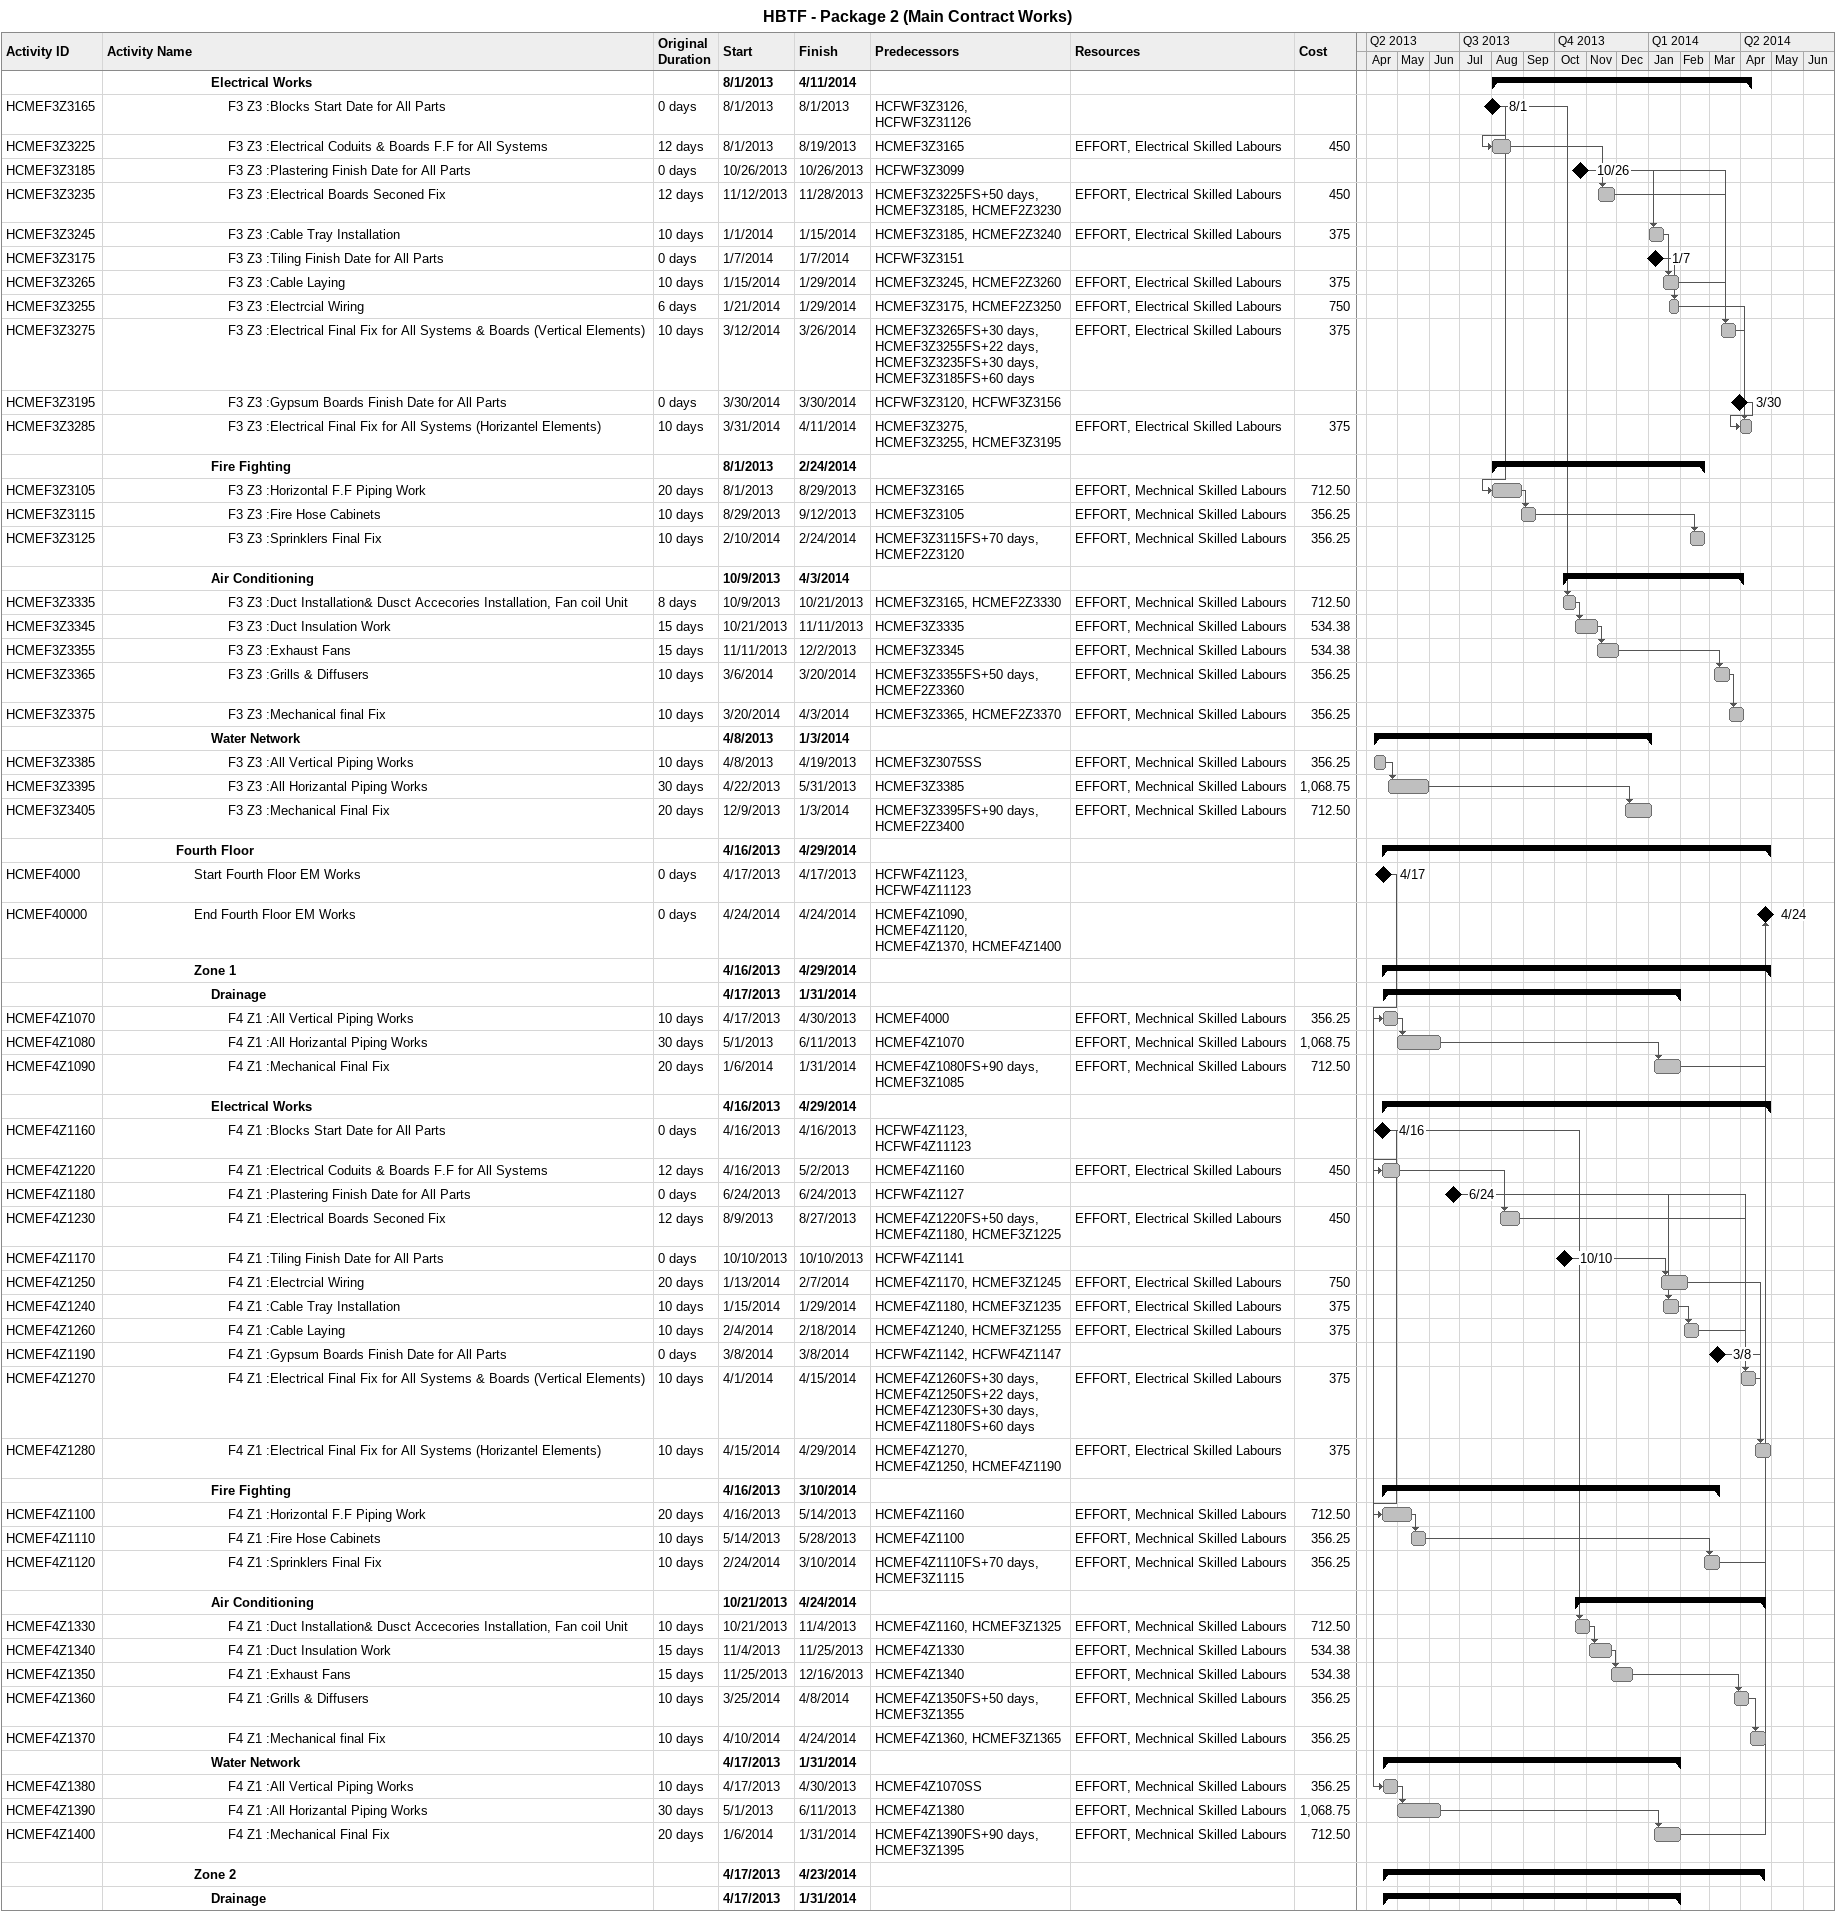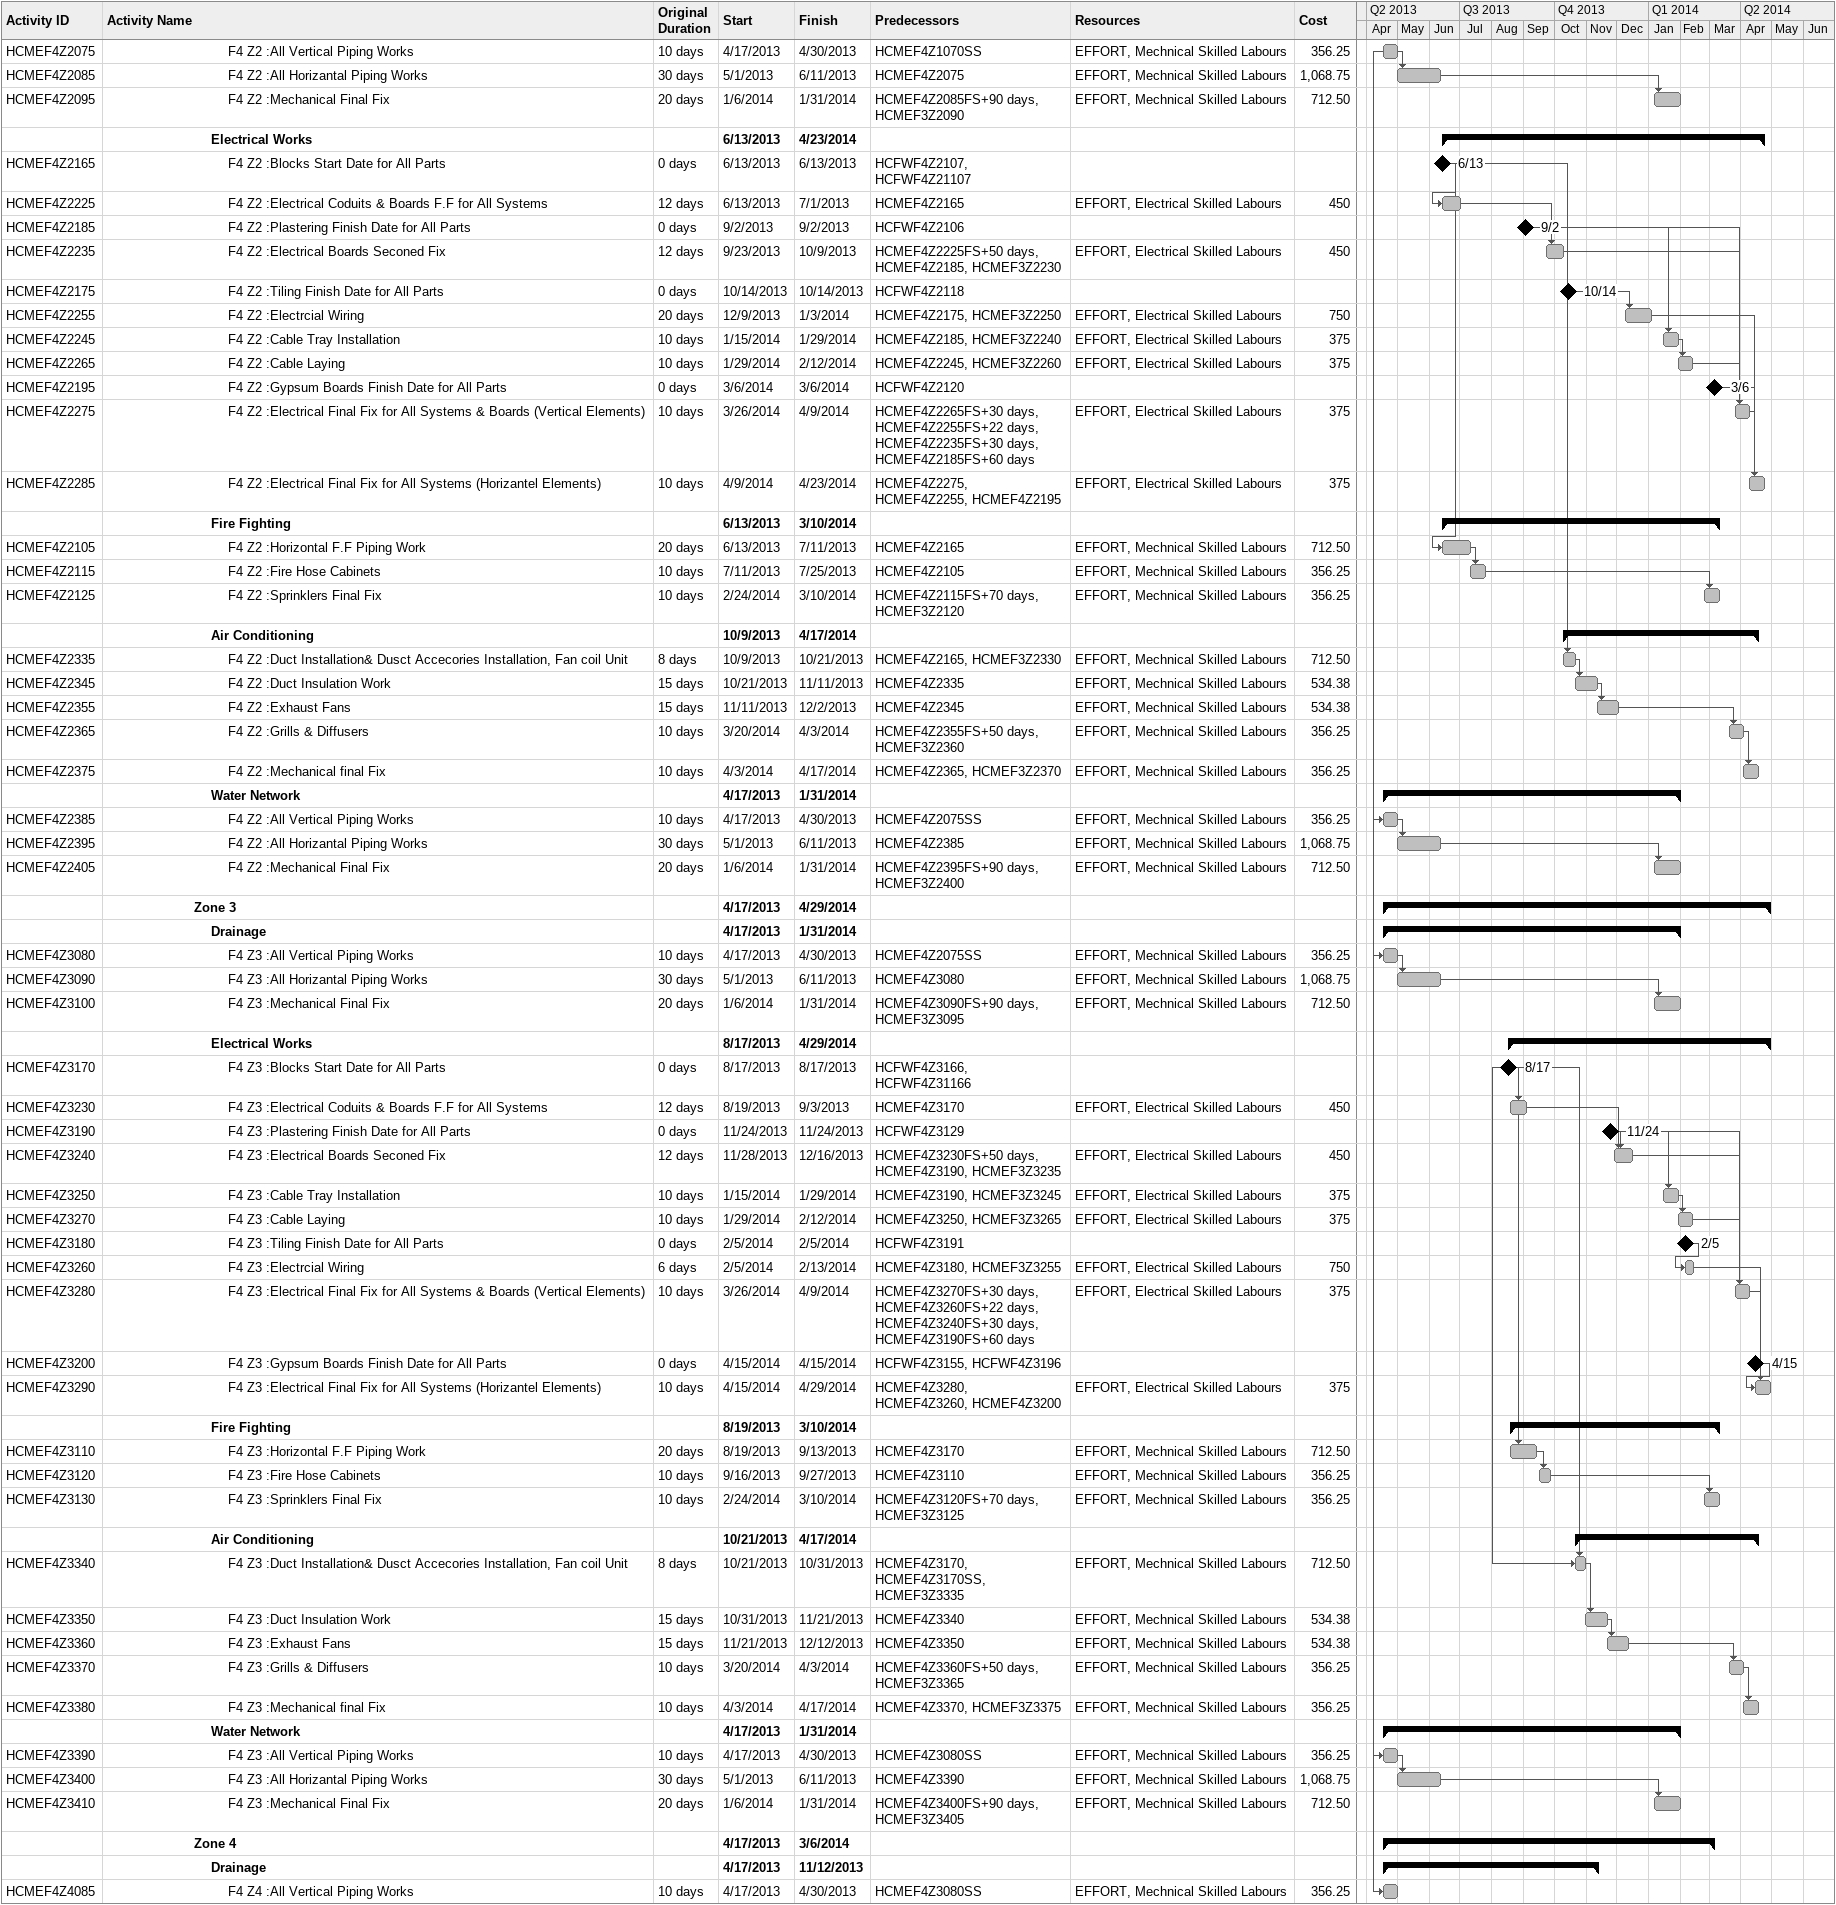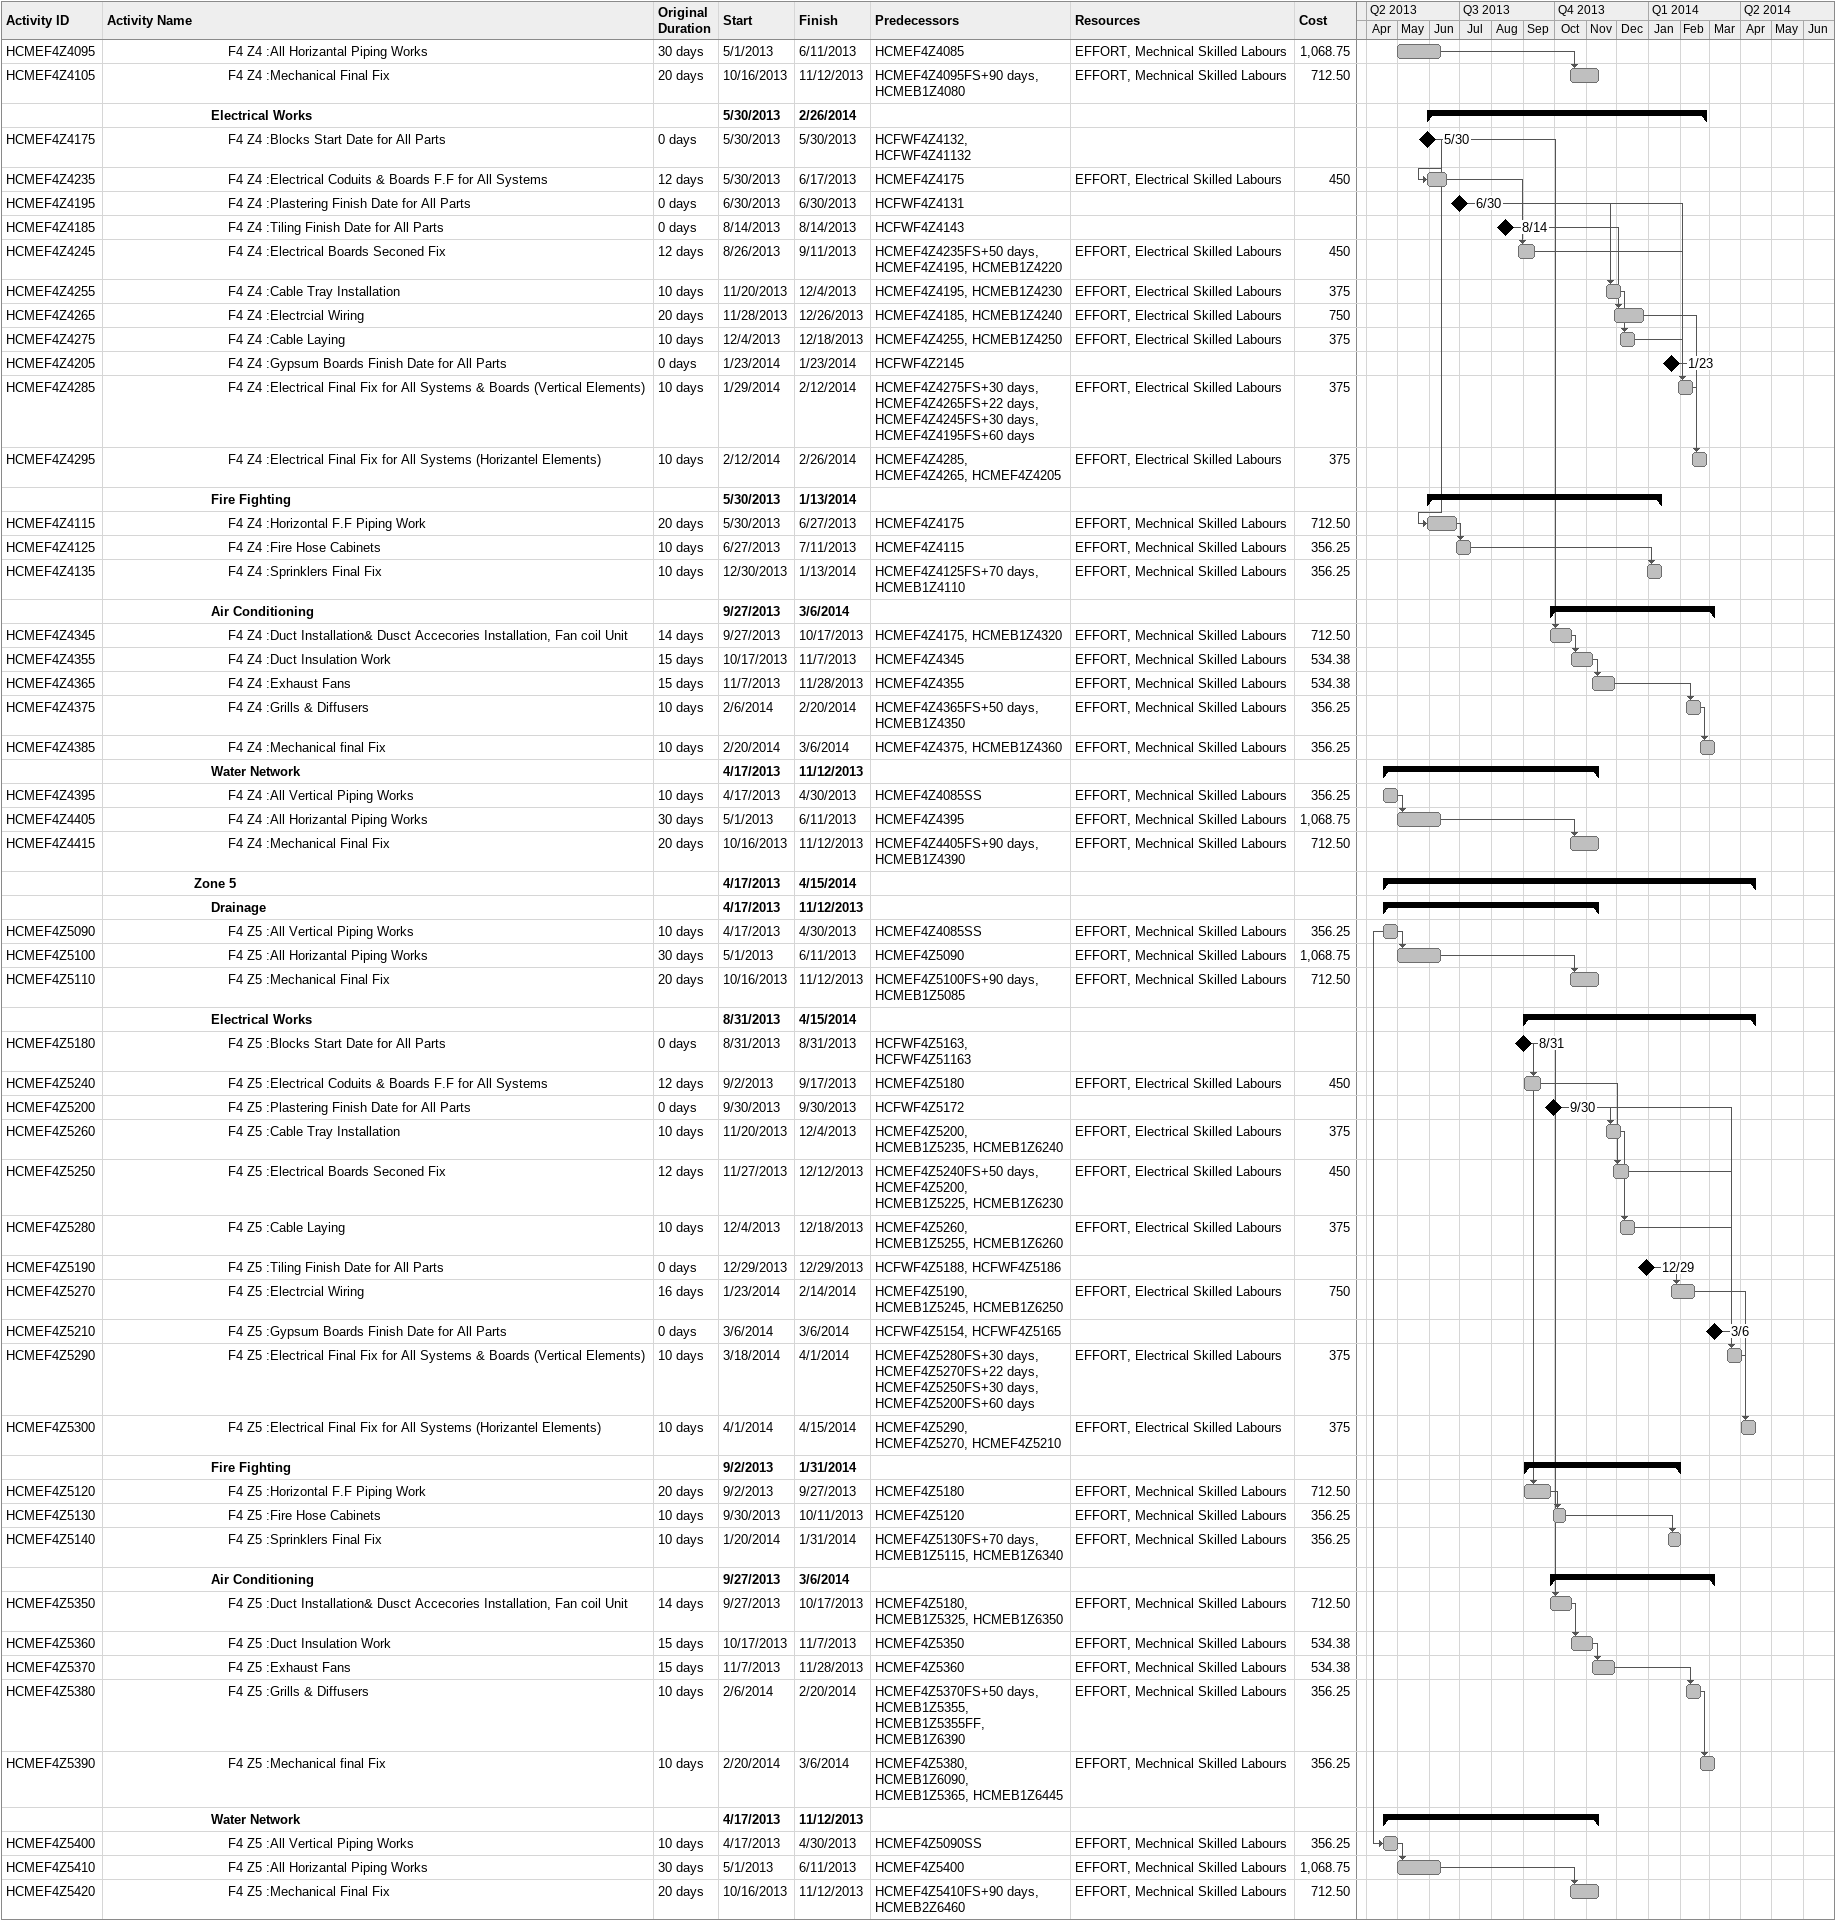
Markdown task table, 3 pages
HBTF - Package 2 (Main Contract Works)

| ID | Level | Task | Original duration | Start | Finish | Predecessors | Resources | Cost |
|---|---|---|---|---|---|---|---|---|
|  | 7 | **Electrical Works** |  | 2013-08-01 | 2014-04-11 |  |  |  |
| HCMEF3Z3165 | 8 | F3 Z3 :Blocks Start Date for All Parts | 0d | 2013-08-01 | 2013-08-01 | HCFWF3Z3126, HCFWF3Z31126 |  |  |
| HCMEF3Z3225 | 8 | F3 Z3 :Electrical Coduits & Boards F.F for All Systems | 12d | 2013-08-01 | 2013-08-19 | HCMEF3Z3165 | EFFORT, Electrical Skilled Labours | 450 |
| HCMEF3Z3185 | 8 | F3 Z3 :Plastering Finish Date for All Parts | 0d | 2013-10-26 | 2013-10-26 | HCFWF3Z3099 |  |  |
| HCMEF3Z3235 | 8 | F3 Z3 :Electrical Boards Seconed Fix | 12d | 2013-11-12 | 2013-11-28 | HCMEF3Z3225FS+50d, HCMEF3Z3185, HCMEF2Z3230 | EFFORT, Electrical Skilled Labours | 450 |
| HCMEF3Z3245 | 8 | F3 Z3 :Cable Tray Installation | 10d | 2014-01-01 | 2014-01-15 | HCMEF3Z3185, HCMEF2Z3240 | EFFORT, Electrical Skilled Labours | 375 |
| HCMEF3Z3175 | 8 | F3 Z3 :Tiling Finish Date for All Parts | 0d | 2014-01-07 | 2014-01-07 | HCFWF3Z3151 |  |  |
| HCMEF3Z3265 | 8 | F3 Z3 :Cable Laying | 10d | 2014-01-15 | 2014-01-29 | HCMEF3Z3245, HCMEF2Z3260 | EFFORT, Electrical Skilled Labours | 375 |
| HCMEF3Z3255 | 8 | F3 Z3 :Electrcial Wiring | 6d | 2014-01-21 | 2014-01-29 | HCMEF3Z3175, HCMEF2Z3250 | EFFORT, Electrical Skilled Labours | 750 |
| HCMEF3Z3275 | 8 | F3 Z3 :Electrical Final Fix for All Systems & Boards (Vertical Elements) | 10d | 2014-03-12 | 2014-03-26 | HCMEF3Z3265FS+30d, HCMEF3Z3255FS+22d, HCMEF3Z3235FS+30d, HCMEF3Z3185FS+60d | EFFORT, Electrical Skilled Labours | 375 |
| HCMEF3Z3195 | 8 | F3 Z3 :Gypsum Boards Finish Date for All Parts | 0d | 2014-03-30 | 2014-03-30 | HCFWF3Z3120, HCFWF3Z3156 |  |  |
| HCMEF3Z3285 | 8 | F3 Z3 :Electrical Final Fix for All Systems (Horizantel Elements) | 10d | 2014-03-31 | 2014-04-11 | HCMEF3Z3275, HCMEF3Z3255, HCMEF3Z3195 | EFFORT, Electrical Skilled Labours | 375 |
|  | 7 | **Fire Fighting** |  | 2013-08-01 | 2014-02-24 |  |  |  |
| HCMEF3Z3105 | 8 | F3 Z3 :Horizontal F.F Piping Work | 20d | 2013-08-01 | 2013-08-29 | HCMEF3Z3165 | EFFORT, Mechnical Skilled Labours | 712.50 |
| HCMEF3Z3115 | 8 | F3 Z3 :Fire Hose Cabinets | 10d | 2013-08-29 | 2013-09-12 | HCMEF3Z3105 | EFFORT, Mechnical Skilled Labours | 356.25 |
| HCMEF3Z3125 | 8 | F3 Z3 :Sprinklers Final Fix | 10d | 2014-02-10 | 2014-02-24 | HCMEF3Z3115FS+70d, HCMEF2Z3120 | EFFORT, Mechnical Skilled Labours | 356.25 |
|  | 7 | **Air Conditioning** |  | 2013-10-09 | 2014-04-03 |  |  |  |
| HCMEF3Z3335 | 8 | F3 Z3 :Duct Installation& Dusct Accecories Installation, Fan coil Unit | 8d | 2013-10-09 | 2013-10-21 | HCMEF3Z3165, HCMEF2Z3330 | EFFORT, Mechnical Skilled Labours | 712.50 |
| HCMEF3Z3345 | 8 | F3 Z3 :Duct Insulation Work | 15d | 2013-10-21 | 2013-11-11 | HCMEF3Z3335 | EFFORT, Mechnical Skilled Labours | 534.38 |
| HCMEF3Z3355 | 8 | F3 Z3 :Exhaust Fans | 15d | 2013-11-11 | 2013-12-02 | HCMEF3Z3345 | EFFORT, Mechnical Skilled Labours | 534.38 |
| HCMEF3Z3365 | 8 | F3 Z3 :Grills & Diffusers | 10d | 2014-03-06 | 2014-03-20 | HCMEF3Z3355FS+50d, HCMEF2Z3360 | EFFORT, Mechnical Skilled Labours | 356.25 |
| HCMEF3Z3375 | 8 | F3 Z3 :Mechanical final Fix | 10d | 2014-03-20 | 2014-04-03 | HCMEF3Z3365, HCMEF2Z3370 | EFFORT, Mechnical Skilled Labours | 356.25 |
|  | 7 | **Water Network** |  | 2013-04-08 | 2014-01-03 |  |  |  |
| HCMEF3Z3385 | 8 | F3 Z3 :All Vertical Piping Works | 10d | 2013-04-08 | 2013-04-19 | HCMEF3Z3075SS | EFFORT, Mechnical Skilled Labours | 356.25 |
| HCMEF3Z3395 | 8 | F3 Z3 :All Horizantal Piping Works | 30d | 2013-04-22 | 2013-05-31 | HCMEF3Z3385 | EFFORT, Mechnical Skilled Labours | 1068.75 |
| HCMEF3Z3405 | 8 | F3 Z3 :Mechanical Final Fix | 20d | 2013-12-09 | 2014-01-03 | HCMEF3Z3395FS+90d, HCMEF2Z3400 | EFFORT, Mechnical Skilled Labours | 712.50 |
|  | 5 | **Fourth Floor** |  | 2013-04-16 | 2014-04-29 |  |  |  |
| HCMEF4000 | 6 | Start Fourth Floor EM Works | 0d | 2013-04-17 | 2013-04-17 | HCFWF4Z1123, HCFWF4Z11123 |  |  |
| HCMEF40000 | 6 | End Fourth Floor EM Works | 0d | 2014-04-24 | 2014-04-24 | HCMEF4Z1090, HCMEF4Z1120, HCMEF4Z1370, HCMEF4Z1400 |  |  |
|  | 6 | **Zone 1** |  | 2013-04-16 | 2014-04-29 |  |  |  |
|  | 7 | **Drainage** |  | 2013-04-17 | 2014-01-31 |  |  |  |
| HCMEF4Z1070 | 8 | F4 Z1 :All Vertical Piping Works | 10d | 2013-04-17 | 2013-04-30 | HCMEF4000 | EFFORT, Mechnical Skilled Labours | 356.25 |
| HCMEF4Z1080 | 8 | F4 Z1 :All Horizantal Piping Works | 30d | 2013-05-01 | 2013-06-11 | HCMEF4Z1070 | EFFORT, Mechnical Skilled Labours | 1068.75 |
| HCMEF4Z1090 | 8 | F4 Z1 :Mechanical Final Fix | 20d | 2014-01-06 | 2014-01-31 | HCMEF4Z1080FS+90d, HCMEF3Z1085 | EFFORT, Mechnical Skilled Labours | 712.50 |
|  | 7 | **Electrical Works** |  | 2013-04-16 | 2014-04-29 |  |  |  |
| HCMEF4Z1160 | 8 | F4 Z1 :Blocks Start Date for All Parts | 0d | 2013-04-16 | 2013-04-16 | HCFWF4Z1123, HCFWF4Z11123 |  |  |
| HCMEF4Z1220 | 8 | F4 Z1 :Electrical Coduits & Boards F.F for All Systems | 12d | 2013-04-16 | 2013-05-02 | HCMEF4Z1160 | EFFORT, Electrical Skilled Labours | 450 |
| HCMEF4Z1180 | 8 | F4 Z1 :Plastering Finish Date for All Parts | 0d | 2013-06-24 | 2013-06-24 | HCFWF4Z1127 |  |  |
| HCMEF4Z1230 | 8 | F4 Z1 :Electrical Boards Seconed Fix | 12d | 2013-08-09 | 2013-08-27 | HCMEF4Z1220FS+50d, HCMEF4Z1180, HCMEF3Z1225 | EFFORT, Electrical Skilled Labours | 450 |
| HCMEF4Z1170 | 8 | F4 Z1 :Tiling Finish Date for All Parts | 0d | 2013-10-10 | 2013-10-10 | HCFWF4Z1141 |  |  |
| HCMEF4Z1250 | 8 | F4 Z1 :Electrcial Wiring | 20d | 2014-01-13 | 2014-02-07 | HCMEF4Z1170, HCMEF3Z1245 | EFFORT, Electrical Skilled Labours | 750 |
| HCMEF4Z1240 | 8 | F4 Z1 :Cable Tray Installation | 10d | 2014-01-15 | 2014-01-29 | HCMEF4Z1180, HCMEF3Z1235 | EFFORT, Electrical Skilled Labours | 375 |
| HCMEF4Z1260 | 8 | F4 Z1 :Cable Laying | 10d | 2014-02-04 | 2014-02-18 | HCMEF4Z1240, HCMEF3Z1255 | EFFORT, Electrical Skilled Labours | 375 |
| HCMEF4Z1190 | 8 | F4 Z1 :Gypsum Boards Finish Date for All Parts | 0d | 2014-03-08 | 2014-03-08 | HCFWF4Z1142, HCFWF4Z1147 |  |  |
| HCMEF4Z1270 | 8 | F4 Z1 :Electrical Final Fix for All Systems & Boards (Vertical Elements) | 10d | 2014-04-01 | 2014-04-15 | HCMEF4Z1260FS+30d, HCMEF4Z1250FS+22d, HCMEF4Z1230FS+30d, HCMEF4Z1180FS+60d | EFFORT, Electrical Skilled Labours | 375 |
| HCMEF4Z1280 | 8 | F4 Z1 :Electrical Final Fix for All Systems (Horizantel Elements) | 10d | 2014-04-15 | 2014-04-29 | HCMEF4Z1270, HCMEF4Z1250, HCMEF4Z1190 | EFFORT, Electrical Skilled Labours | 375 |
|  | 7 | **Fire Fighting** |  | 2013-04-16 | 2014-03-10 |  |  |  |
| HCMEF4Z1100 | 8 | F4 Z1 :Horizontal F.F Piping Work | 20d | 2013-04-16 | 2013-05-14 | HCMEF4Z1160 | EFFORT, Mechnical Skilled Labours | 712.50 |
| HCMEF4Z1110 | 8 | F4 Z1 :Fire Hose Cabinets | 10d | 2013-05-14 | 2013-05-28 | HCMEF4Z1100 | EFFORT, Mechnical Skilled Labours | 356.25 |
| HCMEF4Z1120 | 8 | F4 Z1 :Sprinklers Final Fix | 10d | 2014-02-24 | 2014-03-10 | HCMEF4Z1110FS+70d, HCMEF3Z1115 | EFFORT, Mechnical Skilled Labours | 356.25 |
|  | 7 | **Air Conditioning** |  | 2013-10-21 | 2014-04-24 |  |  |  |
| HCMEF4Z1330 | 8 | F4 Z1 :Duct Installation& Dusct Accecories Installation, Fan coil Unit | 10d | 2013-10-21 | 2013-11-04 | HCMEF4Z1160, HCMEF3Z1325 | EFFORT, Mechnical Skilled Labours | 712.50 |
| HCMEF4Z1340 | 8 | F4 Z1 :Duct Insulation Work | 15d | 2013-11-04 | 2013-11-25 | HCMEF4Z1330 | EFFORT, Mechnical Skilled Labours | 534.38 |
| HCMEF4Z1350 | 8 | F4 Z1 :Exhaust Fans | 15d | 2013-11-25 | 2013-12-16 | HCMEF4Z1340 | EFFORT, Mechnical Skilled Labours | 534.38 |
| HCMEF4Z1360 | 8 | F4 Z1 :Grills & Diffusers | 10d | 2014-03-25 | 2014-04-08 | HCMEF4Z1350FS+50d, HCMEF3Z1355 | EFFORT, Mechnical Skilled Labours | 356.25 |
| HCMEF4Z1370 | 8 | F4 Z1 :Mechanical final Fix | 10d | 2014-04-10 | 2014-04-24 | HCMEF4Z1360, HCMEF3Z1365 | EFFORT, Mechnical Skilled Labours | 356.25 |
|  | 7 | **Water Network** |  | 2013-04-17 | 2014-01-31 |  |  |  |
| HCMEF4Z1380 | 8 | F4 Z1 :All Vertical Piping Works | 10d | 2013-04-17 | 2013-04-30 | HCMEF4Z1070SS | EFFORT, Mechnical Skilled Labours | 356.25 |
| HCMEF4Z1390 | 8 | F4 Z1 :All Horizantal Piping Works | 30d | 2013-05-01 | 2013-06-11 | HCMEF4Z1380 | EFFORT, Mechnical Skilled Labours | 1068.75 |
| HCMEF4Z1400 | 8 | F4 Z1 :Mechanical Final Fix | 20d | 2014-01-06 | 2014-01-31 | HCMEF4Z1390FS+90d, HCMEF3Z1395 | EFFORT, Mechnical Skilled Labours | 712.50 |
|  | 6 | **Zone 2** |  | 2013-04-17 | 2014-04-23 |  |  |  |
|  | 7 | **Drainage** |  | 2013-04-17 | 2014-01-31 |  |  |  |
| HCMEF4Z2075 | 8 | F4 Z2 :All Vertical Piping Works | 10d | 2013-04-17 | 2013-04-30 | HCMEF4Z1070SS | EFFORT, Mechnical Skilled Labours | 356.25 |
| HCMEF4Z2085 | 8 | F4 Z2 :All Horizantal Piping Works | 30d | 2013-05-01 | 2013-06-11 | HCMEF4Z2075 | EFFORT, Mechnical Skilled Labours | 1068.75 |
| HCMEF4Z2095 | 8 | F4 Z2 :Mechanical Final Fix | 20d | 2014-01-06 | 2014-01-31 | HCMEF4Z2085FS+90d, HCMEF3Z2090 | EFFORT, Mechnical Skilled Labours | 712.50 |
|  | 7 | **Electrical Works** |  | 2013-06-13 | 2014-04-23 |  |  |  |
| HCMEF4Z2165 | 8 | F4 Z2 :Blocks Start Date for All Parts | 0d | 2013-06-13 | 2013-06-13 | HCFWF4Z2107, HCFWF4Z21107 |  |  |
| HCMEF4Z2225 | 8 | F4 Z2 :Electrical Coduits & Boards F.F for All Systems | 12d | 2013-06-13 | 2013-07-01 | HCMEF4Z2165 | EFFORT, Electrical Skilled Labours | 450 |
| HCMEF4Z2185 | 8 | F4 Z2 :Plastering Finish Date for All Parts | 0d | 2013-09-02 | 2013-09-02 | HCFWF4Z2106 |  |  |
| HCMEF4Z2235 | 8 | F4 Z2 :Electrical Boards Seconed Fix | 12d | 2013-09-23 | 2013-10-09 | HCMEF4Z2225FS+50d, HCMEF4Z2185, HCMEF3Z2230 | EFFORT, Electrical Skilled Labours | 450 |
| HCMEF4Z2175 | 8 | F4 Z2 :Tiling Finish Date for All Parts | 0d | 2013-10-14 | 2013-10-14 | HCFWF4Z2118 |  |  |
| HCMEF4Z2255 | 8 | F4 Z2 :Electrcial Wiring | 20d | 2013-12-09 | 2014-01-03 | HCMEF4Z2175, HCMEF3Z2250 | EFFORT, Electrical Skilled Labours | 750 |
| HCMEF4Z2245 | 8 | F4 Z2 :Cable Tray Installation | 10d | 2014-01-15 | 2014-01-29 | HCMEF4Z2185, HCMEF3Z2240 | EFFORT, Electrical Skilled Labours | 375 |
| HCMEF4Z2265 | 8 | F4 Z2 :Cable Laying | 10d | 2014-01-29 | 2014-02-12 | HCMEF4Z2245, HCMEF3Z2260 | EFFORT, Electrical Skilled Labours | 375 |
| HCMEF4Z2195 | 8 | F4 Z2 :Gypsum Boards Finish Date for All Parts | 0d | 2014-03-06 | 2014-03-06 | HCFWF4Z2120 |  |  |
| HCMEF4Z2275 | 8 | F4 Z2 :Electrical Final Fix for All Systems & Boards (Vertical Elements) | 10d | 2014-03-26 | 2014-04-09 | HCMEF4Z2265FS+30d, HCMEF4Z2255FS+22d, HCMEF4Z2235FS+30d, HCMEF4Z2185FS+60d | EFFORT, Electrical Skilled Labours | 375 |
| HCMEF4Z2285 | 8 | F4 Z2 :Electrical Final Fix for All Systems (Horizantel Elements) | 10d | 2014-04-09 | 2014-04-23 | HCMEF4Z2275, HCMEF4Z2255, HCMEF4Z2195 | EFFORT, Electrical Skilled Labours | 375 |
|  | 7 | **Fire Fighting** |  | 2013-06-13 | 2014-03-10 |  |  |  |
| HCMEF4Z2105 | 8 | F4 Z2 :Horizontal F.F Piping Work | 20d | 2013-06-13 | 2013-07-11 | HCMEF4Z2165 | EFFORT, Mechnical Skilled Labours | 712.50 |
| HCMEF4Z2115 | 8 | F4 Z2 :Fire Hose Cabinets | 10d | 2013-07-11 | 2013-07-25 | HCMEF4Z2105 | EFFORT, Mechnical Skilled Labours | 356.25 |
| HCMEF4Z2125 | 8 | F4 Z2 :Sprinklers Final Fix | 10d | 2014-02-24 | 2014-03-10 | HCMEF4Z2115FS+70d, HCMEF3Z2120 | EFFORT, Mechnical Skilled Labours | 356.25 |
|  | 7 | **Air Conditioning** |  | 2013-10-09 | 2014-04-17 |  |  |  |
| HCMEF4Z2335 | 8 | F4 Z2 :Duct Installation& Dusct Accecories Installation, Fan coil Unit | 8d | 2013-10-09 | 2013-10-21 | HCMEF4Z2165, HCMEF3Z2330 | EFFORT, Mechnical Skilled Labours | 712.50 |
| HCMEF4Z2345 | 8 | F4 Z2 :Duct Insulation Work | 15d | 2013-10-21 | 2013-11-11 | HCMEF4Z2335 | EFFORT, Mechnical Skilled Labours | 534.38 |
| HCMEF4Z2355 | 8 | F4 Z2 :Exhaust Fans | 15d | 2013-11-11 | 2013-12-02 | HCMEF4Z2345 | EFFORT, Mechnical Skilled Labours | 534.38 |
| HCMEF4Z2365 | 8 | F4 Z2 :Grills & Diffusers | 10d | 2014-03-20 | 2014-04-03 | HCMEF4Z2355FS+50d, HCMEF3Z2360 | EFFORT, Mechnical Skilled Labours | 356.25 |
| HCMEF4Z2375 | 8 | F4 Z2 :Mechanical final Fix | 10d | 2014-04-03 | 2014-04-17 | HCMEF4Z2365, HCMEF3Z2370 | EFFORT, Mechnical Skilled Labours | 356.25 |
|  | 7 | **Water Network** |  | 2013-04-17 | 2014-01-31 |  |  |  |
| HCMEF4Z2385 | 8 | F4 Z2 :All Vertical Piping Works | 10d | 2013-04-17 | 2013-04-30 | HCMEF4Z2075SS | EFFORT, Mechnical Skilled Labours | 356.25 |
| HCMEF4Z2395 | 8 | F4 Z2 :All Horizantal Piping Works | 30d | 2013-05-01 | 2013-06-11 | HCMEF4Z2385 | EFFORT, Mechnical Skilled Labours | 1068.75 |
| HCMEF4Z2405 | 8 | F4 Z2 :Mechanical Final Fix | 20d | 2014-01-06 | 2014-01-31 | HCMEF4Z2395FS+90d, HCMEF3Z2400 | EFFORT, Mechnical Skilled Labours | 712.50 |
|  | 6 | **Zone 3** |  | 2013-04-17 | 2014-04-29 |  |  |  |
|  | 7 | **Drainage** |  | 2013-04-17 | 2014-01-31 |  |  |  |
| HCMEF4Z3080 | 8 | F4 Z3 :All Vertical Piping Works | 10d | 2013-04-17 | 2013-04-30 | HCMEF4Z2075SS | EFFORT, Mechnical Skilled Labours | 356.25 |
| HCMEF4Z3090 | 8 | F4 Z3 :All Horizantal Piping Works | 30d | 2013-05-01 | 2013-06-11 | HCMEF4Z3080 | EFFORT, Mechnical Skilled Labours | 1068.75 |
| HCMEF4Z3100 | 8 | F4 Z3 :Mechanical Final Fix | 20d | 2014-01-06 | 2014-01-31 | HCMEF4Z3090FS+90d, HCMEF3Z3095 | EFFORT, Mechnical Skilled Labours | 712.50 |
|  | 7 | **Electrical Works** |  | 2013-08-17 | 2014-04-29 |  |  |  |
| HCMEF4Z3170 | 8 | F4 Z3 :Blocks Start Date for All Parts | 0d | 2013-08-17 | 2013-08-17 | HCFWF4Z3166, HCFWF4Z31166 |  |  |
| HCMEF4Z3230 | 8 | F4 Z3 :Electrical Coduits & Boards F.F for All Systems | 12d | 2013-08-19 | 2013-09-03 | HCMEF4Z3170 | EFFORT, Electrical Skilled Labours | 450 |
| HCMEF4Z3190 | 8 | F4 Z3 :Plastering Finish Date for All Parts | 0d | 2013-11-24 | 2013-11-24 | HCFWF4Z3129 |  |  |
| HCMEF4Z3240 | 8 | F4 Z3 :Electrical Boards Seconed Fix | 12d | 2013-11-28 | 2013-12-16 | HCMEF4Z3230FS+50d, HCMEF4Z3190, HCMEF3Z3235 | EFFORT, Electrical Skilled Labours | 450 |
| HCMEF4Z3250 | 8 | F4 Z3 :Cable Tray Installation | 10d | 2014-01-15 | 2014-01-29 | HCMEF4Z3190, HCMEF3Z3245 | EFFORT, Electrical Skilled Labours | 375 |
| HCMEF4Z3270 | 8 | F4 Z3 :Cable Laying | 10d | 2014-01-29 | 2014-02-12 | HCMEF4Z3250, HCMEF3Z3265 | EFFORT, Electrical Skilled Labours | 375 |
| HCMEF4Z3180 | 8 | F4 Z3 :Tiling Finish Date for All Parts | 0d | 2014-02-05 | 2014-02-05 | HCFWF4Z3191 |  |  |
| HCMEF4Z3260 | 8 | F4 Z3 :Electrcial Wiring | 6d | 2014-02-05 | 2014-02-13 | HCMEF4Z3180, HCMEF3Z3255 | EFFORT, Electrical Skilled Labours | 750 |
| HCMEF4Z3280 | 8 | F4 Z3 :Electrical Final Fix for All Systems & Boards (Vertical Elements) | 10d | 2014-03-26 | 2014-04-09 | HCMEF4Z3270FS+30d, HCMEF4Z3260FS+22d, HCMEF4Z3240FS+30d, HCMEF4Z3190FS+60d | EFFORT, Electrical Skilled Labours | 375 |
| HCMEF4Z3200 | 8 | F4 Z3 :Gypsum Boards Finish Date for All Parts | 0d | 2014-04-15 | 2014-04-15 | HCFWF4Z3155, HCFWF4Z3196 |  |  |
| HCMEF4Z3290 | 8 | F4 Z3 :Electrical Final Fix for All Systems (Horizantel Elements) | 10d | 2014-04-15 | 2014-04-29 | HCMEF4Z3280, HCMEF4Z3260, HCMEF4Z3200 | EFFORT, Electrical Skilled Labours | 375 |
|  | 7 | **Fire Fighting** |  | 2013-08-19 | 2014-03-10 |  |  |  |
| HCMEF4Z3110 | 8 | F4 Z3 :Horizontal F.F Piping Work | 20d | 2013-08-19 | 2013-09-13 | HCMEF4Z3170 | EFFORT, Mechnical Skilled Labours | 712.50 |
| HCMEF4Z3120 | 8 | F4 Z3 :Fire Hose Cabinets | 10d | 2013-09-16 | 2013-09-27 | HCMEF4Z3110 | EFFORT, Mechnical Skilled Labours | 356.25 |
| HCMEF4Z3130 | 8 | F4 Z3 :Sprinklers Final Fix | 10d | 2014-02-24 | 2014-03-10 | HCMEF4Z3120FS+70d, HCMEF3Z3125 | EFFORT, Mechnical Skilled Labours | 356.25 |
|  | 7 | **Air Conditioning** |  | 2013-10-21 | 2014-04-17 |  |  |  |
| HCMEF4Z3340 | 8 | F4 Z3 :Duct Installation& Dusct Accecories Installation, Fan coil Unit | 8d | 2013-10-21 | 2013-10-31 | HCMEF4Z3170, HCMEF4Z3170SS, HCMEF3Z3335 | EFFORT, Mechnical Skilled Labours | 712.50 |
| HCMEF4Z3350 | 8 | F4 Z3 :Duct Insulation Work | 15d | 2013-10-31 | 2013-11-21 | HCMEF4Z3340 | EFFORT, Mechnical Skilled Labours | 534.38 |
| HCMEF4Z3360 | 8 | F4 Z3 :Exhaust Fans | 15d | 2013-11-21 | 2013-12-12 | HCMEF4Z3350 | EFFORT, Mechnical Skilled Labours | 534.38 |
| HCMEF4Z3370 | 8 | F4 Z3 :Grills & Diffusers | 10d | 2014-03-20 | 2014-04-03 | HCMEF4Z3360FS+50d, HCMEF3Z3365 | EFFORT, Mechnical Skilled Labours | 356.25 |
| HCMEF4Z3380 | 8 | F4 Z3 :Mechanical final Fix | 10d | 2014-04-03 | 2014-04-17 | HCMEF4Z3370, HCMEF3Z3375 | EFFORT, Mechnical Skilled Labours | 356.25 |
|  | 7 | **Water Network** |  | 2013-04-17 | 2014-01-31 |  |  |  |
| HCMEF4Z3390 | 8 | F4 Z3 :All Vertical Piping Works | 10d | 2013-04-17 | 2013-04-30 | HCMEF4Z3080SS | EFFORT, Mechnical Skilled Labours | 356.25 |
| HCMEF4Z3400 | 8 | F4 Z3 :All Horizantal Piping Works | 30d | 2013-05-01 | 2013-06-11 | HCMEF4Z3390 | EFFORT, Mechnical Skilled Labours | 1068.75 |
| HCMEF4Z3410 | 8 | F4 Z3 :Mechanical Final Fix | 20d | 2014-01-06 | 2014-01-31 | HCMEF4Z3400FS+90d, HCMEF3Z3405 | EFFORT, Mechnical Skilled Labours | 712.50 |
|  | 6 | **Zone 4** |  | 2013-04-17 | 2014-03-06 |  |  |  |
|  | 7 | **Drainage** |  | 2013-04-17 | 2013-11-12 |  |  |  |
| HCMEF4Z4085 | 8 | F4 Z4 :All Vertical Piping Works | 10d | 2013-04-17 | 2013-04-30 | HCMEF4Z3080SS | EFFORT, Mechnical Skilled Labours | 356.25 |
| HCMEF4Z4095 | 8 | F4 Z4 :All Horizantal Piping Works | 30d | 2013-05-01 | 2013-06-11 | HCMEF4Z4085 | EFFORT, Mechnical Skilled Labours | 1068.75 |
| HCMEF4Z4105 | 8 | F4 Z4 :Mechanical Final Fix | 20d | 2013-10-16 | 2013-11-12 | HCMEF4Z4095FS+90d, HCMEB1Z4080 | EFFORT, Mechnical Skilled Labours | 712.50 |
|  | 7 | **Electrical Works** |  | 2013-05-30 | 2014-02-26 |  |  |  |
| HCMEF4Z4175 | 8 | F4 Z4 :Blocks Start Date for All Parts | 0d | 2013-05-30 | 2013-05-30 | HCFWF4Z4132, HCFWF4Z41132 |  |  |
| HCMEF4Z4235 | 8 | F4 Z4 :Electrical Coduits & Boards F.F for All Systems | 12d | 2013-05-30 | 2013-06-17 | HCMEF4Z4175 | EFFORT, Electrical Skilled Labours | 450 |
| HCMEF4Z4195 | 8 | F4 Z4 :Plastering Finish Date for All Parts | 0d | 2013-06-30 | 2013-06-30 | HCFWF4Z4131 |  |  |
| HCMEF4Z4185 | 8 | F4 Z4 :Tiling Finish Date for All Parts | 0d | 2013-08-14 | 2013-08-14 | HCFWF4Z4143 |  |  |
| HCMEF4Z4245 | 8 | F4 Z4 :Electrical Boards Seconed Fix | 12d | 2013-08-26 | 2013-09-11 | HCMEF4Z4235FS+50d, HCMEF4Z4195, HCMEB1Z4220 | EFFORT, Electrical Skilled Labours | 450 |
| HCMEF4Z4255 | 8 | F4 Z4 :Cable Tray Installation | 10d | 2013-11-20 | 2013-12-04 | HCMEF4Z4195, HCMEB1Z4230 | EFFORT, Electrical Skilled Labours | 375 |
| HCMEF4Z4265 | 8 | F4 Z4 :Electrcial Wiring | 20d | 2013-11-28 | 2013-12-26 | HCMEF4Z4185, HCMEB1Z4240 | EFFORT, Electrical Skilled Labours | 750 |
| HCMEF4Z4275 | 8 | F4 Z4 :Cable Laying | 10d | 2013-12-04 | 2013-12-18 | HCMEF4Z4255, HCMEB1Z4250 | EFFORT, Electrical Skilled Labours | 375 |
| HCMEF4Z4205 | 8 | F4 Z4 :Gypsum Boards Finish Date for All Parts | 0d | 2014-01-23 | 2014-01-23 | HCFWF4Z2145 |  |  |
| HCMEF4Z4285 | 8 | F4 Z4 :Electrical Final Fix for All Systems & Boards (Vertical Elements) | 10d | 2014-01-29 | 2014-02-12 | HCMEF4Z4275FS+30d, HCMEF4Z4265FS+22d, HCMEF4Z4245FS+30d, HCMEF4Z4195FS+60d | EFFORT, Electrical Skilled Labours | 375 |
| HCMEF4Z4295 | 8 | F4 Z4 :Electrical Final Fix for All Systems (Horizantel Elements) | 10d | 2014-02-12 | 2014-02-26 | HCMEF4Z4285, HCMEF4Z4265, HCMEF4Z4205 | EFFORT, Electrical Skilled Labours | 375 |
|  | 7 | **Fire Fighting** |  | 2013-05-30 | 2014-01-13 |  |  |  |
| HCMEF4Z4115 | 8 | F4 Z4 :Horizontal F.F Piping Work | 20d | 2013-05-30 | 2013-06-27 | HCMEF4Z4175 | EFFORT, Mechnical Skilled Labours | 712.50 |
| HCMEF4Z4125 | 8 | F4 Z4 :Fire Hose Cabinets | 10d | 2013-06-27 | 2013-07-11 | HCMEF4Z4115 | EFFORT, Mechnical Skilled Labours | 356.25 |
| HCMEF4Z4135 | 8 | F4 Z4 :Sprinklers Final Fix | 10d | 2013-12-30 | 2014-01-13 | HCMEF4Z4125FS+70d, HCMEB1Z4110 | EFFORT, Mechnical Skilled Labours | 356.25 |
|  | 7 | **Air Conditioning** |  | 2013-09-27 | 2014-03-06 |  |  |  |
| HCMEF4Z4345 | 8 | F4 Z4 :Duct Installation& Dusct Accecories Installation, Fan coil Unit | 14d | 2013-09-27 | 2013-10-17 | HCMEF4Z4175, HCMEB1Z4320 | EFFORT, Mechnical Skilled Labours | 712.50 |
| HCMEF4Z4355 | 8 | F4 Z4 :Duct Insulation Work | 15d | 2013-10-17 | 2013-11-07 | HCMEF4Z4345 | EFFORT, Mechnical Skilled Labours | 534.38 |
| HCMEF4Z4365 | 8 | F4 Z4 :Exhaust Fans | 15d | 2013-11-07 | 2013-11-28 | HCMEF4Z4355 | EFFORT, Mechnical Skilled Labours | 534.38 |
| HCMEF4Z4375 | 8 | F4 Z4 :Grills & Diffusers | 10d | 2014-02-06 | 2014-02-20 | HCMEF4Z4365FS+50d, HCMEB1Z4350 | EFFORT, Mechnical Skilled Labours | 356.25 |
| HCMEF4Z4385 | 8 | F4 Z4 :Mechanical final Fix | 10d | 2014-02-20 | 2014-03-06 | HCMEF4Z4375, HCMEB1Z4360 | EFFORT, Mechnical Skilled Labours | 356.25 |
|  | 7 | **Water Network** |  | 2013-04-17 | 2013-11-12 |  |  |  |
| HCMEF4Z4395 | 8 | F4 Z4 :All Vertical Piping Works | 10d | 2013-04-17 | 2013-04-30 | HCMEF4Z4085SS | EFFORT, Mechnical Skilled Labours | 356.25 |
| HCMEF4Z4405 | 8 | F4 Z4 :All Horizantal Piping Works | 30d | 2013-05-01 | 2013-06-11 | HCMEF4Z4395 | EFFORT, Mechnical Skilled Labours | 1068.75 |
| HCMEF4Z4415 | 8 | F4 Z4 :Mechanical Final Fix | 20d | 2013-10-16 | 2013-11-12 | HCMEF4Z4405FS+90d, HCMEB1Z4390 | EFFORT, Mechnical Skilled Labours | 712.50 |
|  | 6 | **Zone 5** |  | 2013-04-17 | 2014-04-15 |  |  |  |
|  | 7 | **Drainage** |  | 2013-04-17 | 2013-11-12 |  |  |  |
| HCMEF4Z5090 | 8 | F4 Z5 :All Vertical Piping Works | 10d | 2013-04-17 | 2013-04-30 | HCMEF4Z4085SS | EFFORT, Mechnical Skilled Labours | 356.25 |
| HCMEF4Z5100 | 8 | F4 Z5 :All Horizantal Piping Works | 30d | 2013-05-01 | 2013-06-11 | HCMEF4Z5090 | EFFORT, Mechnical Skilled Labours | 1068.75 |
| HCMEF4Z5110 | 8 | F4 Z5 :Mechanical Final Fix | 20d | 2013-10-16 | 2013-11-12 | HCMEF4Z5100FS+90d, HCMEB1Z5085 | EFFORT, Mechnical Skilled Labours | 712.50 |
|  | 7 | **Electrical Works** |  | 2013-08-31 | 2014-04-15 |  |  |  |
| HCMEF4Z5180 | 8 | F4 Z5 :Blocks Start Date for All Parts | 0d | 2013-08-31 | 2013-08-31 | HCFWF4Z5163, HCFWF4Z51163 |  |  |
| HCMEF4Z5240 | 8 | F4 Z5 :Electrical Coduits & Boards F.F for All Systems | 12d | 2013-09-02 | 2013-09-17 | HCMEF4Z5180 | EFFORT, Electrical Skilled Labours | 450 |
| HCMEF4Z5200 | 8 | F4 Z5 :Plastering Finish Date for All Parts | 0d | 2013-09-30 | 2013-09-30 | HCFWF4Z5172 |  |  |
| HCMEF4Z5260 | 8 | F4 Z5 :Cable Tray Installation | 10d | 2013-11-20 | 2013-12-04 | HCMEF4Z5200, HCMEB1Z5235, HCMEB1Z6240 | EFFORT, Electrical Skilled Labours | 375 |
| HCMEF4Z5250 | 8 | F4 Z5 :Electrical Boards Seconed Fix | 12d | 2013-11-27 | 2013-12-12 | HCMEF4Z5240FS+50d, HCMEF4Z5200, HCMEB1Z5225, HCMEB1Z6230 | EFFORT, Electrical Skilled Labours | 450 |
| HCMEF4Z5280 | 8 | F4 Z5 :Cable Laying | 10d | 2013-12-04 | 2013-12-18 | HCMEF4Z5260, HCMEB1Z5255, HCMEB1Z6260 | EFFORT, Electrical Skilled Labours | 375 |
| HCMEF4Z5190 | 8 | F4 Z5 :Tiling Finish Date for All Parts | 0d | 2013-12-29 | 2013-12-29 | HCFWF4Z5188, HCFWF4Z5186 |  |  |
| HCMEF4Z5270 | 8 | F4 Z5 :Electrcial Wiring | 16d | 2014-01-23 | 2014-02-14 | HCMEF4Z5190, HCMEB1Z5245, HCMEB1Z6250 | EFFORT, Electrical Skilled Labours | 750 |
| HCMEF4Z5210 | 8 | F4 Z5 :Gypsum Boards Finish Date for All Parts | 0d | 2014-03-06 | 2014-03-06 | HCFWF4Z5154, HCFWF4Z5165 |  |  |
| HCMEF4Z5290 | 8 | F4 Z5 :Electrical Final Fix for All Systems & Boards (Vertical Elements) | 10d | 2014-03-18 | 2014-04-01 | HCMEF4Z5280FS+30d, HCMEF4Z5270FS+22d, HCMEF4Z5250FS+30d, HCMEF4Z5200FS+60d | EFFORT, Electrical Skilled Labours | 375 |
| HCMEF4Z5300 | 8 | F4 Z5 :Electrical Final Fix for All Systems (Horizantel Elements) | 10d | 2014-04-01 | 2014-04-15 | HCMEF4Z5290, HCMEF4Z5270, HCMEF4Z5210 | EFFORT, Electrical Skilled Labours | 375 |
|  | 7 | **Fire Fighting** |  | 2013-09-02 | 2014-01-31 |  |  |  |
| HCMEF4Z5120 | 8 | F4 Z5 :Horizontal F.F Piping Work | 20d | 2013-09-02 | 2013-09-27 | HCMEF4Z5180 | EFFORT, Mechnical Skilled Labours | 712.50 |
| HCMEF4Z5130 | 8 | F4 Z5 :Fire Hose Cabinets | 10d | 2013-09-30 | 2013-10-11 | HCMEF4Z5120 | EFFORT, Mechnical Skilled Labours | 356.25 |
| HCMEF4Z5140 | 8 | F4 Z5 :Sprinklers Final Fix | 10d | 2014-01-20 | 2014-01-31 | HCMEF4Z5130FS+70d, HCMEB1Z5115, HCMEB1Z6340 | EFFORT, Mechnical Skilled Labours | 356.25 |
|  | 7 | **Air Conditioning** |  | 2013-09-27 | 2014-03-06 |  |  |  |
| HCMEF4Z5350 | 8 | F4 Z5 :Duct Installation& Dusct Accecories Installation, Fan coil Unit | 14d | 2013-09-27 | 2013-10-17 | HCMEF4Z5180, HCMEB1Z5325, HCMEB1Z6350 | EFFORT, Mechnical Skilled Labours | 712.50 |
| HCMEF4Z5360 | 8 | F4 Z5 :Duct Insulation Work | 15d | 2013-10-17 | 2013-11-07 | HCMEF4Z5350 | EFFORT, Mechnical Skilled Labours | 534.38 |
| HCMEF4Z5370 | 8 | F4 Z5 :Exhaust Fans | 15d | 2013-11-07 | 2013-11-28 | HCMEF4Z5360 | EFFORT, Mechnical Skilled Labours | 534.38 |
| HCMEF4Z5380 | 8 | F4 Z5 :Grills & Diffusers | 10d | 2014-02-06 | 2014-02-20 | HCMEF4Z5370FS+50d, HCMEB1Z5355, HCMEB1Z5355FF, HCMEB1Z6390 | EFFORT, Mechnical Skilled Labours | 356.25 |
| HCMEF4Z5390 | 8 | F4 Z5 :Mechanical final Fix | 10d | 2014-02-20 | 2014-03-06 | HCMEF4Z5380, HCMEB1Z6090, HCMEB1Z5365, HCMEB1Z6445 | EFFORT, Mechnical Skilled Labours | 356.25 |
|  | 7 | **Water Network** |  | 2013-04-17 | 2013-11-12 |  |  |  |
| HCMEF4Z5400 | 8 | F4 Z5 :All Vertical Piping Works | 10d | 2013-04-17 | 2013-04-30 | HCMEF4Z5090SS | EFFORT, Mechnical Skilled Labours | 356.25 |
| HCMEF4Z5410 | 8 | F4 Z5 :All Horizantal Piping Works | 30d | 2013-05-01 | 2013-06-11 | HCMEF4Z5400 | EFFORT, Mechnical Skilled Labours | 1068.75 |
| HCMEF4Z5420 | 8 | F4 Z5 :Mechanical Final Fix | 20d | 2013-10-16 | 2013-11-12 | HCMEF4Z5410FS+90d, HCMEB2Z6460 | EFFORT, Mechnical Skilled Labours | 712.50 |
